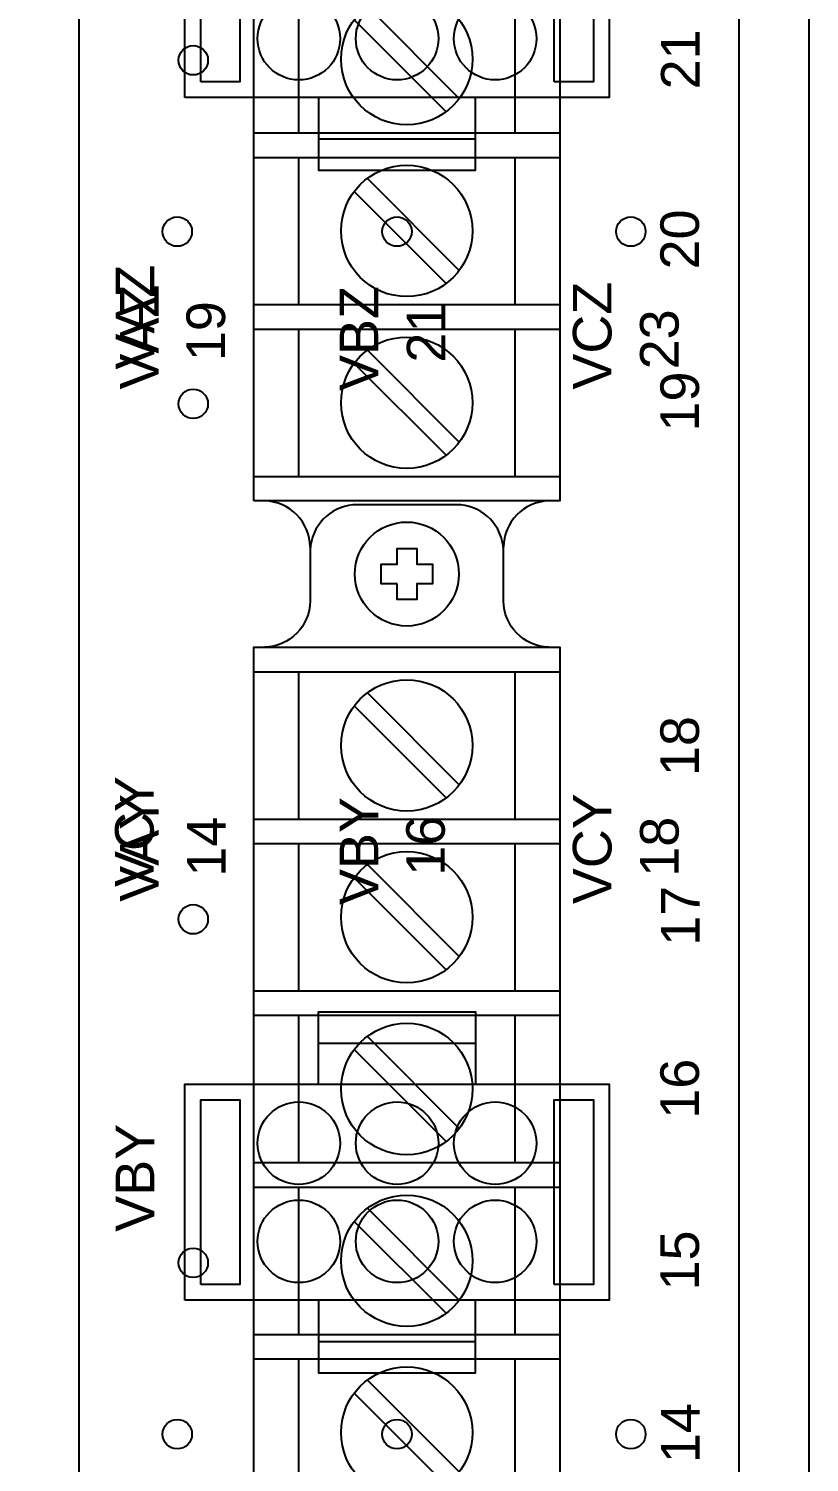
# Model space of a CAD drawing. Extents: x 1 to 47, y 1 to 34.6.
# Drawn here: x 37.122 to 39.11, y 10.742 to 14.393 of the extents above; entities that cross this region are included whole.
import ezdxf

# ---------------------------------------------------------------- set-up
doc = ezdxf.new("R2010")
doc.units = 0
doc.header["$MEASUREMENT"] = 0
for name, color, linetype in [('2_1__X__SCREW_TERMINAL_BLO', 7, 'CONTINUOUS'), ('2_2__2__CONNECTORIZED', 7, 'CONTINUOUS'), ('9_0______DWG_', 7, 'CONTINUOUS')]:
    doc.layers.add(name, color=color, linetype=linetype)
doc.styles.add('ARIAL', font='arial.ttf')

msp = doc.modelspace()

# ---------------------------------------------------------------- linework, layer by layer
at = {"layer": '2_1__X__SCREW_TERMINAL_BLO'}
for points in [[(37.695, 13.1906), (37.695, 15.8781), (38.475, 15.8781), (38.475, 13.1906)], [(38.0602, 12.9794), (38.0199, 12.9794), (38.0199, 13.0293), (38.0602, 13.0293), (38.0602, 13.0695), (38.1101, 13.0695), (38.1101, 13.0293), (38.1501, 13.0293), (38.1501, 12.9794), (38.1101, 12.9794), (38.1101, 12.9392), (38.0602, 12.9392)], [(37.695, 10.1305), (37.695, 12.818), (38.475, 12.818), (38.475, 10.1305)]]:
    msp.add_lwpolyline(points, close=True, dxfattribs=at)
for points in [[(37.8101, 14.1281), (37.8101, 14.5031)], [(38.3599, 14.5031), (38.3599, 14.1281)], [(37.9845, 14.4494), (38.2186, 14.2152)], [(37.951, 14.4159), (38.1852, 14.1818)], [(37.695, 14.1281), (38.475, 14.1281)], [(37.695, 14.0656), (38.475, 14.0656)], [(37.8101, 13.6906), (37.8101, 14.0656)], [(38.3599, 14.0656), (38.3599, 13.6906)], [(37.9845, 14.012), (38.2186, 13.7778)], [(37.951, 13.9786), (38.1852, 13.7444)], [(37.695, 13.6906), (38.475, 13.6906)], [(37.695, 13.6281), (38.475, 13.6281)], [(37.8101, 13.2531), (37.8101, 13.6281)], [(38.3599, 13.6281), (38.3599, 13.2531)], [(37.9845, 13.5745), (38.2186, 13.3403)], [(37.951, 13.541), (38.1852, 13.3069)], [(37.695, 13.2531), (38.475, 13.2531)], [(37.695, 12.7555), (38.475, 12.7555)], [(37.8101, 12.3805), (37.8101, 12.7555)], [(38.3599, 12.7555), (38.3599, 12.3805)], [(37.9845, 12.7018), (38.2186, 12.4677)], [(37.951, 12.6684), (38.1852, 12.4342)], [(37.695, 12.3805), (38.475, 12.3805)], [(37.695, 12.3181), (38.475, 12.3181)], [(37.8101, 11.9431), (37.8101, 12.3181)], [(38.3599, 12.3181), (38.3599, 11.9431)], [(37.9845, 12.2643), (38.2186, 12.0301)], [(37.951, 12.2309), (38.1852, 11.9967)], [(37.695, 11.9431), (38.475, 11.9431)], [(37.695, 11.8806), (38.475, 11.8806)], [(37.8101, 11.5056), (37.8101, 11.8806)], [(38.3599, 11.8806), (38.3599, 11.5056)], [(37.951, 11.7934), (38.1852, 11.5592)], [(37.9845, 11.8268), (38.2186, 11.5926)], [(37.695, 11.5056), (38.475, 11.5056)], [(37.695, 11.443), (38.475, 11.443)], [(37.8101, 11.068), (37.8101, 11.443)], [(38.3599, 11.443), (38.3599, 11.068)], [(37.951, 11.3558), (38.1852, 11.1217)], [(37.9845, 11.3892), (38.2186, 11.1551)], [(37.695, 11.068), (38.475, 11.068)], [(37.695, 11.0055), (38.475, 11.0055)], [(37.8101, 10.6305), (37.8101, 11.0055)], [(38.3599, 11.0055), (38.3599, 10.6305)], [(37.951, 10.9185), (38.1852, 10.6843)], [(37.9845, 10.9519), (38.2186, 10.7177)]]:
    msp.add_lwpolyline(points, dxfattribs=at)
for points in [[(37.839, 13.0726, 0.403969), (37.7231, 13.1905)], [(38.4469, 12.8182, -0.403969), (38.331, 12.9361), (38.3309, 13.0663, 0.374201), (38.2222, 13.1809), (37.9478, 13.1809, 0.374201), (37.839, 13.0663), (37.839, 12.9361, -0.403969), (37.7231, 12.8182)], [(38.4469, 13.1905, 0.403969), (38.331, 13.0726)]]:
    msp.add_lwpolyline(points, format="xyb", dxfattribs=at)
for centre, radius in [((38.0848, 14.3156), 0.1673), ((37.5411, 14.3128), 0.0375), ((38.0848, 13.8782), 0.1673), ((38.0848, 13.4407), 0.1673), ((37.5411, 13.4378), 0.0375), ((38.085, 13.0044), 0.1324), ((38.0848, 12.568), 0.1673), ((38.0848, 12.1305), 0.1673), ((37.5411, 12.1253), 0.0375), ((38.0848, 11.693), 0.1673), ((38.0848, 11.2555), 0.1673), ((37.5411, 11.2502), 0.0375), ((38.0848, 10.8181), 0.1673)]:
    msp.add_circle(centre, radius, dxfattribs=at)
at = {"layer": '2_2__2__CONNECTORIZED'}
for points in [[(37.52, 14.2181), (37.52, 14.7679), (38.6, 14.7679), (38.6, 14.2181)], [(37.5601, 14.2581), (37.5601, 14.728), (37.66, 14.728), (37.66, 14.2581)], [(38.46, 14.2581), (38.46, 14.728), (38.5601, 14.728), (38.5601, 14.2581)], [(37.52, 11.1551), (37.52, 11.7049), (38.6, 11.7049), (38.6, 11.1551)], [(37.5601, 11.1951), (37.5601, 11.665), (37.66, 11.665), (37.66, 11.1951)], [(38.46, 11.1951), (38.46, 11.665), (38.5601, 11.665), (38.5601, 11.1951)]]:
    msp.add_lwpolyline(points, close=True, dxfattribs=at)
for points in [[(37.86, 14.2181), (37.86, 14.0331), (38.26, 14.0331), (38.26, 14.2181)], [(37.86, 14.113), (38.26, 14.113)], [(37.86, 11.7049), (37.86, 11.8899), (38.26, 11.8899), (38.26, 11.7049)], [(37.86, 11.81), (38.26, 11.81)], [(37.86, 11.1551), (37.86, 10.9701), (38.26, 10.9701), (38.26, 11.1551)], [(37.86, 11.05), (38.26, 11.05)]]:
    msp.add_lwpolyline(points, dxfattribs=at)
for centre, radius in [((37.8101, 14.3679), 0.1051), ((38.0602, 14.3679), 0.1051), ((38.3101, 14.3679), 0.1051), ((37.5004, 13.8765), 0.0375), ((38.06, 13.8765), 0.0375), ((38.6555, 13.8765), 0.0375), ((37.8101, 11.5549), 0.1051), ((38.0602, 11.5549), 0.1051), ((38.3101, 11.5549), 0.1051), ((37.8101, 11.3049), 0.1051), ((38.0602, 11.3049), 0.1051), ((38.3101, 11.3049), 0.1051), ((37.5004, 10.814), 0.0375), ((38.06, 10.814), 0.0375), ((38.6555, 10.814), 0.0375)]:
    msp.add_circle(centre, radius, dxfattribs=at)
at = {"layer": '9_0______DWG_'}
msp.add_lwpolyline([(39.0206, 20.575), (32.8906, 20.575, 0.414214), (32.8006, 20.485), (32.8006, 3.415, 0.414214), (32.8906, 3.325), (39.0206, 3.325, 0.381966), (39.11, 3.405), (39.11, 20.495, 0.381966)], format="xyb", close=True, dxfattribs=at)
msp.add_lwpolyline([(38.4778, 16.3305), (38.8808, 16.3305, -0.414214), (38.9308, 16.2805), (38.9308, 3.6192, -0.414214), (38.8808, 3.5692), (37.3008, 3.5692, -0.414214), (37.2508, 3.6192), (37.2508, 16.2805, -0.414214), (37.3008, 16.3305), (38.2727, 16.3305)], format="xyb", dxfattribs=at)

# ---------------------------------------------------------------- texts
at = {"layer": '2_1__X__SCREW_TERMINAL_BLO', "style": 'ARIAL'}
for s, p in [('21', (38.8306, 14.2386)), ('20', (38.829, 13.7801)), ('VAZ', (37.4419, 13.5251)), ('19', (38.829, 13.3673)), ('18', (38.829, 12.4899)), ('VCY', (37.4403, 12.2075)), ('17', (38.8306, 12.0577)), ('16', (38.829, 11.6173)), ('VBY', (37.4419, 11.3294)), ('15', (38.829, 11.1798)), ('14', (38.8306, 10.7401))]:
    msp.add_text(s, height=0.09833, rotation=90, dxfattribs=at).set_placement(p)
at = {"layer": '2_2__2__CONNECTORIZED', "style": 'ARIAL'}
for s, p in [('VAZ', (37.4527, 13.4743)), ('VBZ', (38.0123, 13.4707)), ('VCZ', (38.6062, 13.4741)), ('19', (37.6221, 13.5465)), ('21', (38.1833, 13.5428)), ('23', (38.7772, 13.5257)), ('VAY', (37.4527, 12.1697)), ('VBY', (38.0123, 12.1616)), ('VCY', (38.6062, 12.1637)), ('14', (37.6237, 12.2338)), ('16', (38.1817, 12.236)), ('18', (38.7772, 12.2336))]:
    msp.add_text(s, height=0.09833, rotation=90, dxfattribs=at).set_placement(p)

doc.saveas('drawing.dxf')
